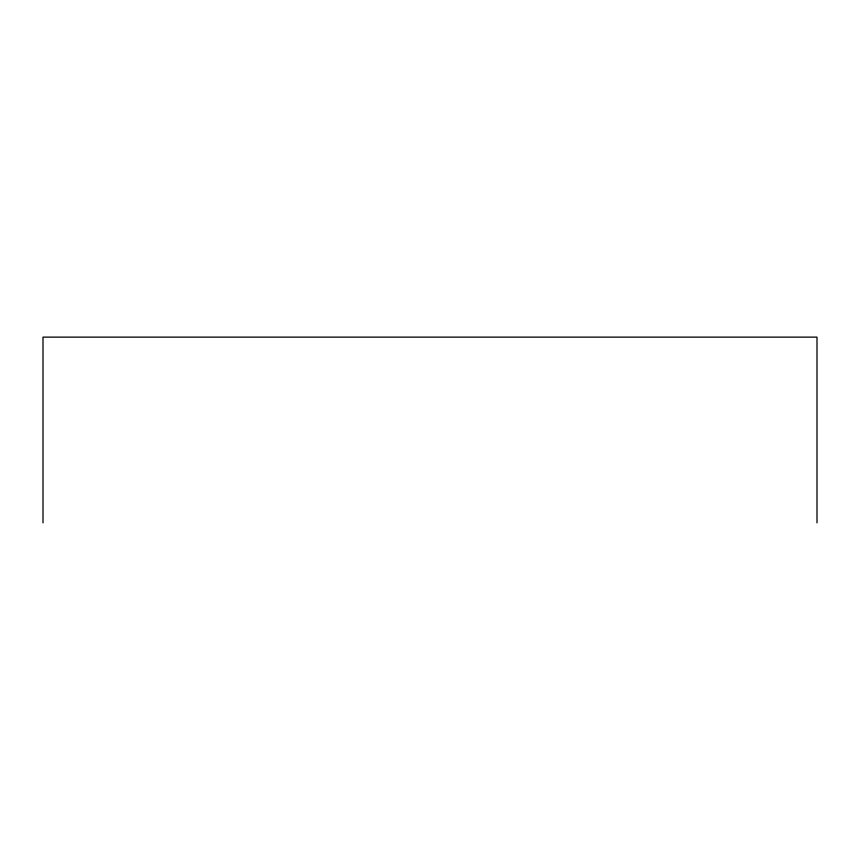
<?xml version="1.0" encoding="UTF-8"?>
<svg xmlns="http://www.w3.org/2000/svg" width="860" height="860" viewBox="0 0 860 860"><rect width="100%" height="100%" fill="white"/><g stroke="black" fill="none" stroke-linecap="round" stroke-linejoin="round"><path stroke-width="1.29" d="M817 522.869L817 337.131L43 337.131L43 522.869"/></g></svg>
